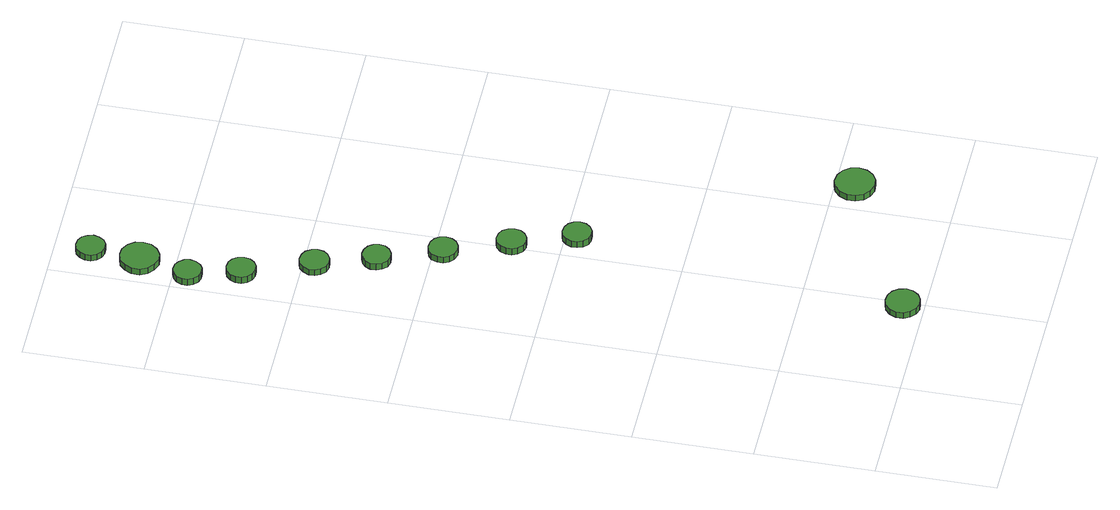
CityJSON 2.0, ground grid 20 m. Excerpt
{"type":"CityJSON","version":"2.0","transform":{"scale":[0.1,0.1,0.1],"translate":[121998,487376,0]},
"CityObjects":{
"tree1":{"type":"SolitaryVegetationObject","attributes":{"function":"something"},"geometry":[{"type":"MultiSurface","lod":"1","boundaries":[[[0,1,2,3,4,5,6,7,8,9,10,11,12,13,14]],[[15,16,17,18,19,20,21,22,23,24,25,26,27,28,29]],[[0,29,28,1]],[[1,28,27,2]],[[2,27,26,3]],[[3,26,25,4]],[[4,25,24,5]],[[5,24,23,6]],[[6,23,22,7]],[[7,22,21,8]],[[8,21,20,9]],[[9,20,19,10]],[[10,19,18,11]],[[11,18,17,12]],[[12,17,16,13]],[[13,16,15,14]],[[14,15,29,0]]]}]},
"tree2":{"type":"SolitaryVegetationObject","attributes":{"function":"something"},"geometry":[{"type":"MultiSurface","lod":"1","boundaries":[[[30,31,32,33,34,35,36,37,38,39,40,41,42,43,44]],[[45,46,47,48,49,50,51,52,53,54,55,56,57,58,59]],[[30,59,58,31]],[[31,58,57,32]],[[32,57,56,33]],[[33,56,55,34]],[[34,55,54,35]],[[35,54,53,36]],[[36,53,52,37]],[[37,52,51,38]],[[38,51,50,39]],[[39,50,49,40]],[[40,49,48,41]],[[41,48,47,42]],[[42,47,46,43]],[[43,46,45,44]],[[44,45,59,30]]]}]},
"tree3":{"type":"SolitaryVegetationObject","attributes":{"function":"something"},"geometry":[{"type":"MultiSurface","lod":"1","boundaries":[[[60,61,62,63,64,65,66,67,68,69,70,71,72,73,74]],[[75,76,77,78,79,80,81,82,83,84,85,86,87,88,89]],[[60,89,88,61]],[[61,88,87,62]],[[62,87,86,63]],[[63,86,85,64]],[[64,85,84,65]],[[65,84,83,66]],[[66,83,82,67]],[[67,82,81,68]],[[68,81,80,69]],[[69,80,79,70]],[[70,79,78,71]],[[71,78,77,72]],[[72,77,76,73]],[[73,76,75,74]],[[74,75,89,60]]]}]},
"tree4":{"type":"SolitaryVegetationObject","attributes":{"function":"something"},"geometry":[{"type":"MultiSurface","lod":"1","boundaries":[[[90,91,92,93,94,95,96,97,98,99,100,101,102,103,104]],[[105,106,107,108,109,110,111,112,113,114,115,116,117,118,119]],[[90,119,118,91]],[[91,118,117,92]],[[92,117,116,93]],[[93,116,115,94]],[[94,115,114,95]],[[95,114,113,96]],[[96,113,112,97]],[[97,112,111,98]],[[98,111,110,99]],[[99,110,109,100]],[[100,109,108,101]],[[101,108,107,102]],[[102,107,106,103]],[[103,106,105,104]],[[104,105,119,90]]]}]},
"tree5":{"type":"SolitaryVegetationObject","attributes":{"function":"something"},"geometry":[{"type":"MultiSurface","lod":"1","boundaries":[[[120,121,122,123,124,125,126,127,128,129,130,131,132,133,134]],[[135,136,137,138,139,140,141,142,143,144,145,146,147,148,149]],[[120,149,148,121]],[[121,148,147,122]],[[122,147,146,123]],[[123,146,145,124]],[[124,145,144,125]],[[125,144,143,126]],[[126,143,142,127]],[[127,142,141,128]],[[128,141,140,129]],[[129,140,139,130]],[[130,139,138,131]],[[131,138,137,132]],[[132,137,136,133]],[[133,136,135,134]],[[134,135,149,120]]]}]},
"tree6":{"type":"SolitaryVegetationObject","attributes":{"function":"something"},"geometry":[{"type":"MultiSurface","lod":"1","boundaries":[[[150,151,152,153,154,155,156,157,158,159,160,161,162,163,164]],[[165,166,167,168,169,170,171,172,173,174,175,176,177,178,179]],[[150,179,178,151]],[[151,178,177,152]],[[152,177,176,153]],[[153,176,175,154]],[[154,175,174,155]],[[155,174,173,156]],[[156,173,172,157]],[[157,172,171,158]],[[158,171,170,159]],[[159,170,169,160]],[[160,169,168,161]],[[161,168,167,162]],[[162,167,166,163]],[[163,166,165,164]],[[164,165,179,150]]]}]},
"tree7":{"type":"SolitaryVegetationObject","attributes":{"function":"something"},"geometry":[{"type":"MultiSurface","lod":"1","boundaries":[[[180,181,182,183,184,185,186,187,188,189,190,191,192,193,194]],[[195,196,197,198,199,200,201,202,203,204,205,206,207,208,209]],[[180,209,208,181]],[[181,208,207,182]],[[182,207,206,183]],[[183,206,205,184]],[[184,205,204,185]],[[185,204,203,186]],[[186,203,202,187]],[[187,202,201,188]],[[188,201,200,189]],[[189,200,199,190]],[[190,199,198,191]],[[191,198,197,192]],[[192,197,196,193]],[[193,196,195,194]],[[194,195,209,180]]]}]},
"tree8":{"type":"SolitaryVegetationObject","attributes":{"function":"something"},"geometry":[{"type":"MultiSurface","lod":"1","boundaries":[[[210,211,212,213,214,215,216,217,218,219,220,221,222,223,224]],[[225,226,227,228,229,230,231,232,233,234,235,236,237,238,239]],[[210,239,238,211]],[[211,238,237,212]],[[212,237,236,213]],[[213,236,235,214]],[[214,235,234,215]],[[215,234,233,216]],[[216,233,232,217]],[[217,232,231,218]],[[218,231,230,219]],[[219,230,229,220]],[[220,229,228,221]],[[221,228,227,222]],[[222,227,226,223]],[[223,226,225,224]],[[224,225,239,210]]]}]},
"tree9":{"type":"SolitaryVegetationObject","attributes":{"function":"something"},"geometry":[{"type":"MultiSurface","lod":"1","boundaries":[[[240,241,242,243,244,245,246,247,248,249,250,251,252,253,254]],[[255,256,257,258,259,260,261,262,263,264,265,266,267,268,269]],[[240,269,268,241]],[[241,268,267,242]],[[242,267,266,243]],[[243,266,265,244]],[[244,265,264,245]],[[245,264,263,246]],[[246,263,262,247]],[[247,262,261,248]],[[248,261,260,249]],[[249,260,259,250]],[[250,259,258,251]],[[251,258,257,252]],[[252,257,256,253]],[[253,256,255,254]],[[254,255,269,240]]]}]},
"tree10":{"type":"SolitaryVegetationObject","attributes":{"function":"something"},"geometry":[{"type":"MultiSurface","lod":"1","boundaries":[[[270,271,272,273,274,275,276,277,278,279,280,281,282,283,284]],[[285,286,287,288,289,290,291,292,293,294,295,296,297,298,299]],[[270,299,298,271]],[[271,298,297,272]],[[272,297,296,273]],[[273,296,295,274]],[[274,295,294,275]],[[275,294,293,276]],[[276,293,292,277]],[[277,292,291,278]],[[278,291,290,279]],[[279,290,289,280]],[[280,289,288,281]],[[281,288,287,282]],[[282,287,286,283]],[[283,286,285,284]],[[284,285,299,270]]]}]},
"tree11":{"type":"SolitaryVegetationObject","attributes":{"function":"something"},"geometry":[{"type":"MultiSurface","lod":"1","boundaries":[[[300,301,302,303,304,305,306,307,308,309,310,311,312,313,314]],[[315,316,317,318,319,320,321,322,323,324,325,326,327,328,329]],[[300,329,328,301]],[[301,328,327,302]],[[302,327,326,303]],[[303,326,325,304]],[[304,325,324,305]],[[305,324,323,306]],[[306,323,322,307]],[[307,322,321,308]],[[308,321,320,309]],[[309,320,319,310]],[[310,319,318,311]],[[311,318,317,312]],[[312,317,316,313]],[[313,316,315,314]],[[314,315,329,300]]]}]}
},
"vertices":[
[213,34,20],[210,46,20],[203,55,20],[193,61,20],[181,62,20],[170,59,20],[161,51,20],[156,40,20],[156,28,20],[161,17,20],[170,9,20],[181,6,20],[193,7,20],[203,13,20],[210,22,20],[210,22,8],[203,13,8],[193,7,8],[181,6,8],[170,9,8],[161,17,8],[156,28,8],[156,40,8],[161,51,8],[170,59,8],[181,62,8],[193,61,8],[203,55,8],[210,46,8],[213,34,8],
[77,1093,15],[75,1103,15],[69,1111,15],[61,1116,15],[50,1117,15],[41,1114,15],[33,1107,15],[29,1098,15],[29,1088,15],[33,1079,15],[41,1072,15],[50,1069,15],[61,1070,15],[69,1075,15],[75,1083,15],[75,1083,2],[69,1075,2],[61,1070,2],[50,1069,2],[41,1072,2],[33,1079,2],[29,1088,2],[29,1098,2],[33,1107,2],[41,1114,2],[50,1117,2],[61,1116,2],[69,1111,2],[75,1103,2],[77,1093,2],
[54,1177,15],[52,1186,15],[46,1194,15],[38,1199,15],[28,1200,15],[19,1197,15],[11,1190,15],[7,1181,15],[7,1172,15],[11,1163,15],[19,1156,15],[28,1153,15],[38,1154,15],[46,1159,15],[52,1167,15],[52,1167,2],[46,1159,2],[38,1154,2],[28,1153,2],[19,1156,2],[11,1163,2],[7,1172,2],[7,1181,2],[11,1190,2],[19,1197,2],[28,1200,2],[38,1199,2],[46,1194,2],[52,1186,2],[54,1177,2],
[121,981,13],[119,991,13],[113,1000,13],[104,1005,13],[94,1006,13],[84,1003,13],[77,996,13],[72,986,13],[72,976,13],[77,967,13],[84,960,13],[94,957,13],[104,958,13],[113,963,13],[119,971,13],[119,971,1],[113,963,1],[104,958,1],[94,957,1],[84,960,1],[77,967,1],[72,976,1],[72,986,1],[77,996,1],[84,1003,1],[94,1006,1],[104,1005,1],[113,1000,1],[119,991,1],[121,981,1],
[153,887,13],[151,896,13],[145,904,13],[136,909,13],[127,910,13],[117,907,13],[110,900,13],[106,892,13],[106,882,13],[110,873,13],[117,866,13],[127,863,13],[136,864,13],[145,869,13],[151,877,13],[151,877,0],[145,869,0],[136,864,0],[127,863,0],[117,866,0],[110,873,0],[106,882,0],[106,892,0],[110,900,0],[117,907,0],[127,910,0],[136,909,0],[145,904,0],[151,896,0],[153,887,0],
[192,785,13],[190,795,13],[184,803,13],[175,808,13],[165,809,13],[155,806,13],[147,800,13],[143,790,13],[143,780,13],[147,771,13],[155,764,13],[165,761,13],[175,762,13],[184,767,13],[190,775,13],[190,775,1],[184,767,1],[175,762,1],[165,761,1],[155,764,1],[147,771,1],[143,780,1],[143,790,1],[147,800,1],[155,806,1],[165,809,1],[175,808,1],[184,803,1],[190,795,1],[192,785,1],
[233,681,13],[231,691,13],[225,700,13],[216,705,13],[206,706,13],[197,703,13],[189,696,13],[185,686,13],[185,676,13],[189,667,13],[197,660,13],[206,657,13],[216,658,13],[225,663,13],[231,671,13],[231,671,0],[225,663,0],[216,658,0],[206,657,0],[197,660,0],[189,667,0],[185,676,0],[185,686,0],[189,696,0],[197,703,0],[206,706,0],[216,705,0],[225,700,0],[231,691,0],[233,681,0],
[269,581,14],[267,591,14],[261,599,14],[252,604,14],[242,605,14],[233,602,14],[226,595,14],[222,586,14],[222,576,14],[226,567,14],[233,560,14],[242,557,14],[252,558,14],[261,563,14],[267,571,14],[267,571,1],[261,563,1],[252,558,1],[242,557,1],[233,560,1],[226,567,1],[222,576,1],[222,586,1],[226,595,1],[233,602,1],[242,605,1],[252,604,1],[261,599,1],[267,591,1],[269,581,1],
[80,1259,14],[78,1272,14],[70,1283,14],[58,1290,14],[45,1291,14],[32,1287,14],[22,1278,14],[16,1266,14],[16,1252,14],[22,1240,14],[32,1231,14],[45,1226,14],[58,1228,14],[70,1235,14],[78,1246,14],[78,1246,2],[70,1235,2],[58,1228,2],[45,1226,2],[32,1231,2],[22,1240,2],[16,1252,2],[16,1266,2],[22,1278,2],[32,1287,2],[45,1291,2],[58,1290,2],[70,1283,2],[78,1272,2],[80,1259,2],
[82,1341,13],[79,1351,13],[74,1359,13],[65,1364,13],[55,1365,13],[45,1362,13],[38,1355,13],[34,1346,13],[34,1336,13],[38,1327,13],[45,1320,13],[55,1317,13],[65,1318,13],[74,1323,13],[79,1331,13],[79,1331,1],[74,1323,1],[65,1318,1],[55,1317,1],[45,1320,1],[38,1327,1],[34,1336,1],[34,1346,1],[38,1355,1],[45,1362,1],[55,1365,1],[65,1364,1],[74,1359,1],[79,1351,1],[82,1341,1],
[481,167,18],[478,180,18],[470,191,18],[458,198,18],[444,200,18],[431,196,18],[421,186,18],[415,174,18],[415,160,18],[421,147,18],[431,138,18],[444,134,18],[458,135,18],[470,142,18],[478,153,18],[478,153,6],[470,142,6],[458,135,6],[444,134,6],[431,138,6],[421,147,6],[415,160,6],[415,174,6],[421,186,6],[431,196,6],[444,200,6],[458,198,6],[470,191,6],[478,180,6],[481,167,6]
]}
